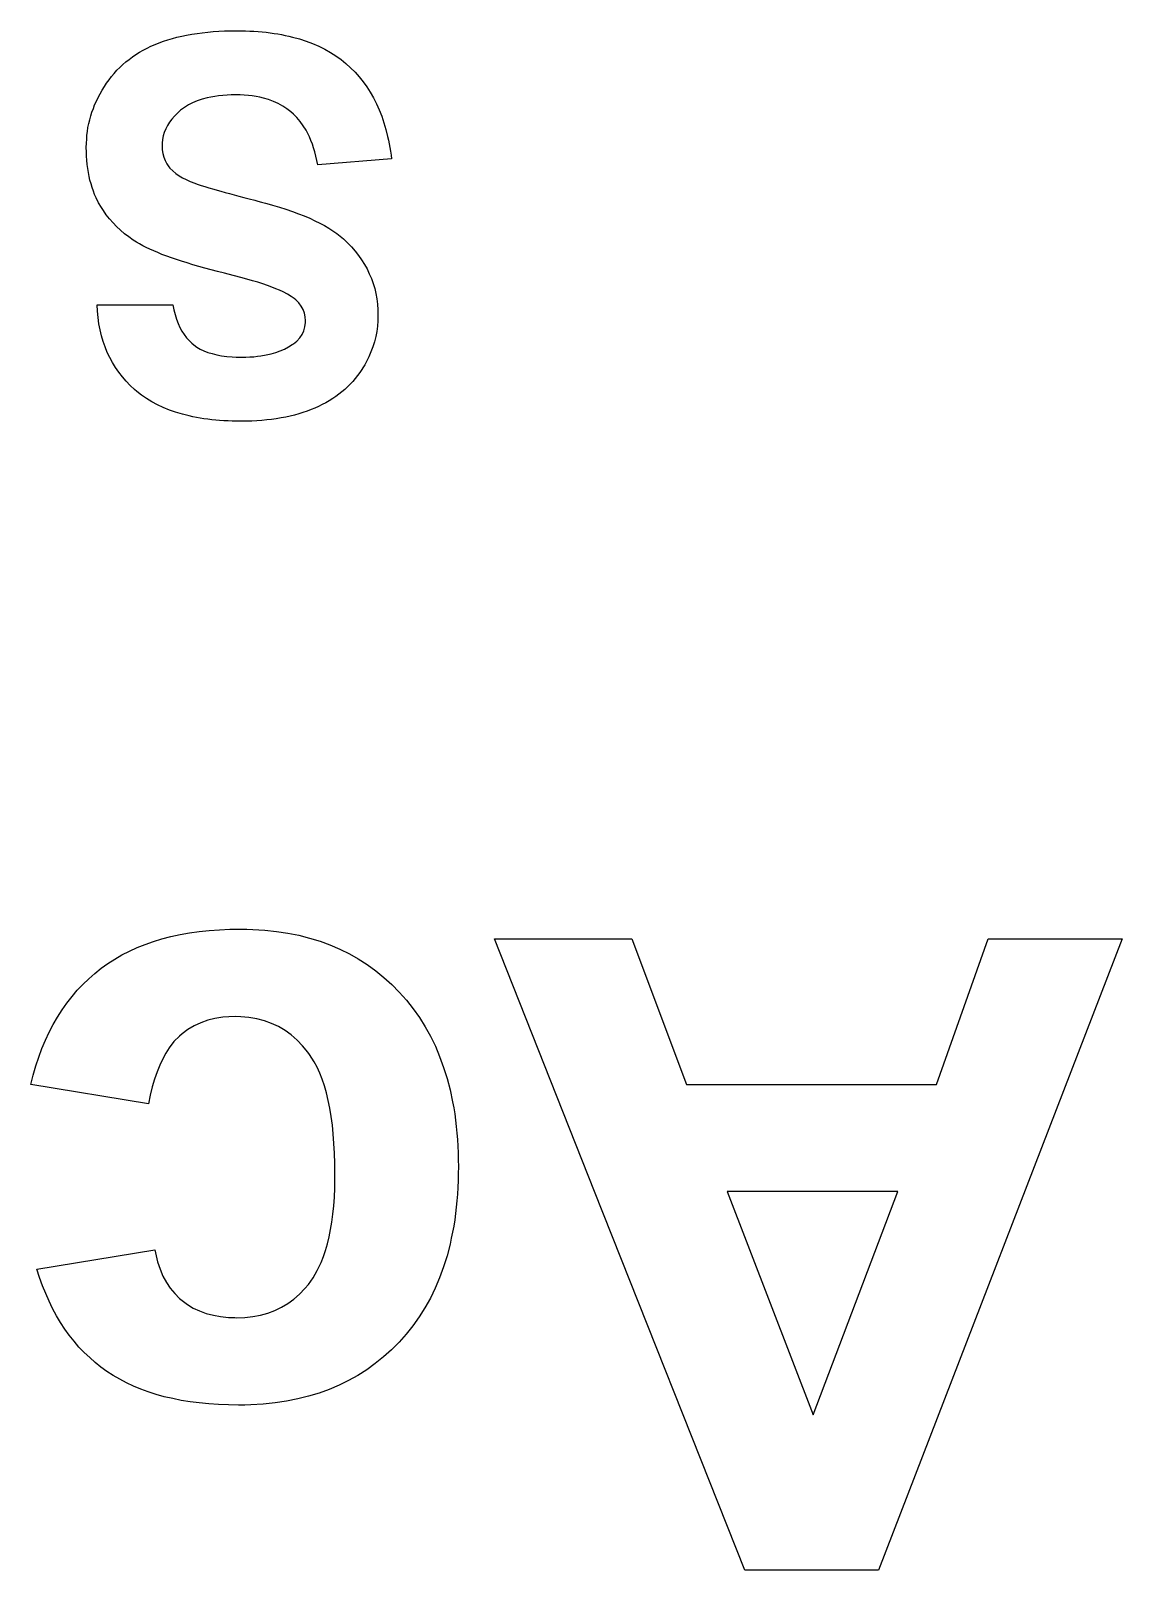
# Model space of a CAD drawing. Extents: x 132.5 to 157.1, y -74.2 to -51.1.
# Drawn here: x 152.68 to 157.07, y -74.2 to -68.01 of the extents above; entities that cross this region are included whole.
import ezdxf

# ---------------------------------------------------------------- set-up
doc = ezdxf.new("R2010")
doc.units = 0
doc.layers.add('BLACK', color=7, linetype='CONTINUOUS')

msp = doc.modelspace()

# ---------------------------------------------------------------- linework, layer by layer
at = {"layer": 'BLACK', "linetype": 'CONTINUOUS'}
for p, q in [((153.165, -68.0715), (153.182, -68.0644)), ((153.182, -68.0644), (153.198, -68.0577)), ((153.198, -68.0577), (153.216, -68.0514)), ((153.216, -68.0514), (153.233, -68.0456)), ((153.233, -68.0456), (153.252, -68.0402)), ((153.252, -68.0402), (153.27, -68.0352)), ((153.27, -68.0352), (153.29, -68.0307)), ((153.29, -68.0307), (153.309, -68.0266)), ((153.309, -68.0266), (153.33, -68.0229)), ((153.33, -68.0229), (153.351, -68.0196)), ((153.351, -68.0196), (153.372, -68.0168)), ((153.372, -68.0168), (153.394, -68.0145)), ((153.394, -68.0145), (153.416, -68.0125)), ((153.416, -68.0125), (153.439, -68.011)), ((153.439, -68.011), (153.462, -68.0099)), ((153.462, -68.0099), (153.486, -68.0093)), ((153.486, -68.0093), (153.51, -68.0091)), ((153.51, -68.0091), (153.528, -68.0092)), ((153.528, -68.0092), (153.546, -68.0096)), ((153.546, -68.0096), (153.563, -68.0102)), ((153.563, -68.0102), (153.58, -68.0111)), ((153.58, -68.0111), (153.597, -68.0123)), ((153.597, -68.0123), (153.613, -68.0137)), ((153.613, -68.0137), (153.629, -68.0153)), ((153.629, -68.0153), (153.645, -68.0173)), ((153.645, -68.0173), (153.661, -68.0195)), ((153.661, -68.0195), (153.676, -68.0219)), ((153.676, -68.0219), (153.691, -68.0246)), ((153.691, -68.0246), (153.706, -68.0275)), ((153.706, -68.0275), (153.721, -68.0308)), ((153.721, -68.0308), (153.735, -68.0342)), ((153.735, -68.0342), (153.763, -68.0419)), ((153.763, -68.0419), (153.79, -68.0507)), ((153.79, -68.0507), (153.816, -68.0604)), ((153.816, -68.0604), (153.841, -68.0712)), ((153.065, -68.1343), (153.078, -68.124)), ((153.078, -68.124), (153.091, -68.1141)), ((153.091, -68.1141), (153.105, -68.1047)), ((153.105, -68.1047), (153.119, -68.0957)), ((153.119, -68.0957), (153.134, -68.0872)), ((153.134, -68.0872), (153.15, -68.0791)), ((153.15, -68.0791), (153.165, -68.0715)), ((153.841, -68.0712), (153.865, -68.083)), ((153.865, -68.083), (153.888, -68.0959)), ((153.888, -68.0959), (153.91, -68.1098)), ((153.91, -68.1098), (153.931, -68.1247)), ((153.931, -68.1247), (153.95, -68.1406)), ((153.007, -68.193), (153.017, -68.1803)), ((153.017, -68.1803), (153.028, -68.1681)), ((153.028, -68.1681), (153.04, -68.1564)), ((153.04, -68.1564), (153.052, -68.1452)), ((153.052, -68.1452), (153.065, -68.1343)), ((153.95, -68.1406), (153.969, -68.1575)), ((153.969, -68.1575), (153.987, -68.1754)), ((153.987, -68.1754), (154.003, -68.1943)), ((152.961, -68.2624), (152.969, -68.2479)), ((152.969, -68.2479), (152.978, -68.2336)), ((152.978, -68.2336), (152.987, -68.2196)), ((152.987, -68.2196), (152.997, -68.2061)), ((152.997, -68.2061), (153.007, -68.193)), ((154.003, -68.1943), (154.019, -68.2141)), ((154.019, -68.2141), (154.034, -68.2348)), ((154.034, -68.2348), (154.048, -68.2564)), ((152.934, -68.3214), (152.939, -68.3065)), ((152.939, -68.3065), (152.946, -68.2916)), ((152.946, -68.2916), (152.953, -68.2769)), ((152.953, -68.2769), (152.961, -68.2624)), ((153.316, -68.3074), (153.3, -68.3172)), ((153.333, -68.2986), (153.316, -68.3074)), ((153.352, -68.2909), (153.333, -68.2986)), ((153.371, -68.2842), (153.352, -68.2909)), ((153.392, -68.2787), (153.371, -68.2842)), ((153.407, -68.2756), (153.392, -68.2787)), ((153.422, -68.2729), (153.407, -68.2756)), ((153.438, -68.2708), (153.422, -68.2729)), ((153.455, -68.2691), (153.438, -68.2708)), ((153.472, -68.2679), (153.455, -68.2691)), ((153.489, -68.2672), (153.472, -68.2679)), ((153.507, -68.267), (153.489, -68.2672)), ((153.524, -68.2672), (153.507, -68.267)), ((153.541, -68.268), (153.524, -68.2672)), ((153.558, -68.2694), (153.541, -68.268)), ((153.573, -68.2712), (153.558, -68.2694)), ((153.589, -68.2736), (153.573, -68.2712)), ((153.604, -68.2766), (153.589, -68.2736)), ((153.618, -68.28), (153.604, -68.2766)), ((153.639, -68.2862), (153.618, -68.28)), ((153.659, -68.2936), (153.639, -68.2862)), ((153.678, -68.3022), (153.659, -68.2936)), ((153.696, -68.312), (153.678, -68.3022)), ((153.713, -68.3229), (153.696, -68.312)), ((154.048, -68.2564), (154.061, -68.2791)), ((154.061, -68.2791), (154.073, -68.3026)), ((154.073, -68.3026), (154.084, -68.3271)), ((152.916, -68.3825), (152.919, -68.367)), ((152.919, -68.367), (152.923, -68.3517)), ((152.923, -68.3517), (152.928, -68.3365)), ((152.928, -68.3365), (152.934, -68.3214)), ((153.249, -68.3644), (153.24, -68.3772)), ((153.26, -68.352), (153.249, -68.3644)), ((153.272, -68.3399), (153.26, -68.352)), ((153.285, -68.3282), (153.272, -68.3399)), ((153.3, -68.3172), (153.285, -68.3282)), ((153.729, -68.3351), (153.713, -68.3229)), ((153.739, -68.3439), (153.729, -68.3351)), ((153.753, -68.3583), (153.739, -68.3439)), ((153.766, -68.374), (153.753, -68.3583)), ((153.778, -68.3911), (153.766, -68.374)), ((154.084, -68.3271), (154.094, -68.3525)), ((154.094, -68.3525), (154.103, -68.3789)), ((152.907, -68.4457), (152.908, -68.4297)), ((152.908, -68.4297), (152.91, -68.4138)), ((152.91, -68.4138), (152.912, -68.3981)), ((152.912, -68.3981), (152.916, -68.3825)), ((153.215, -68.432), (153.212, -68.4466)), ((153.219, -68.4178), (153.215, -68.432)), ((153.225, -68.4039), (153.219, -68.4178)), ((153.232, -68.3904), (153.225, -68.4039)), ((153.24, -68.3772), (153.232, -68.3904)), ((153.79, -68.4095), (153.778, -68.3911)), ((153.797, -68.4225), (153.79, -68.4095)), ((153.803, -68.4361), (153.797, -68.4225)), ((153.809, -68.4503), (153.803, -68.4361)), ((154.103, -68.3789), (154.111, -68.4062)), ((154.111, -68.4062), (154.118, -68.4345)), ((154.118, -68.4345), (154.121, -68.449)), ((152.905, -68.478), (152.906, -68.4618)), ((152.906, -68.4958), (152.905, -68.478)), ((152.906, -68.4618), (152.907, -68.4457)), ((152.906, -68.5132), (152.906, -68.4958)), ((153.212, -68.4466), (153.211, -68.4616)), ((153.211, -68.4616), (153.211, -68.4718)), ((153.211, -68.4718), (153.211, -68.4879)), ((153.211, -68.4879), (153.214, -68.5032)), ((153.815, -68.4652), (153.809, -68.4503)), ((153.82, -68.4806), (153.815, -68.4652)), ((153.825, -68.4966), (153.82, -68.4806)), ((153.829, -68.5133), (153.825, -68.4966)), ((154.121, -68.449), (154.124, -68.4637)), ((154.124, -68.4637), (154.127, -68.4786)), ((154.127, -68.4786), (154.13, -68.4938)), ((154.13, -68.4938), (154.132, -68.5092)), ((152.908, -68.5302), (152.906, -68.5132)), ((152.909, -68.5469), (152.908, -68.5302)), ((152.911, -68.5633), (152.909, -68.5469)), ((153.214, -68.5032), (153.217, -68.5178)), ((153.217, -68.5178), (153.223, -68.5316)), ((153.223, -68.5316), (153.23, -68.5446)), ((153.23, -68.5446), (153.238, -68.5568)), ((153.238, -68.5568), (153.242, -68.5615)), ((153.242, -68.5615), (153.253, -68.5729)), ((153.833, -68.5305), (153.829, -68.5133)), ((153.837, -68.5483), (153.833, -68.5305)), ((154.134, -68.5249), (153.837, -68.5483)), ((154.132, -68.5092), (154.134, -68.5249)), ((152.914, -68.5793), (152.911, -68.5633)), ((152.917, -68.5949), (152.914, -68.5793)), ((152.92, -68.6102), (152.917, -68.5949)), ((152.925, -68.6251), (152.92, -68.6102)), ((153.253, -68.5729), (153.266, -68.5837)), ((153.266, -68.5837), (153.279, -68.5921)), ((153.279, -68.5921), (153.292, -68.6001)), ((153.292, -68.6001), (153.307, -68.6079)), ((153.307, -68.6079), (153.324, -68.6154)), ((153.324, -68.6154), (153.342, -68.6225)), ((153.342, -68.6225), (153.352, -68.626)), ((152.929, -68.6396), (152.925, -68.6251)), ((152.934, -68.6538), (152.929, -68.6396)), ((152.939, -68.6677), (152.934, -68.6538)), ((152.945, -68.6811), (152.939, -68.6677)), ((152.955, -68.7007), (152.945, -68.6811)), ((153.352, -68.626), (153.367, -68.6312)), ((153.367, -68.6312), (153.382, -68.6358)), ((153.382, -68.6358), (153.399, -68.6409)), ((153.399, -68.6409), (153.418, -68.6464)), ((153.418, -68.6464), (153.432, -68.6505)), ((153.432, -68.6505), (153.447, -68.6547)), ((153.447, -68.6547), (153.464, -68.6592)), ((153.464, -68.6592), (153.481, -68.664)), ((153.481, -68.664), (153.5, -68.6689)), ((153.5, -68.6689), (153.519, -68.6741)), ((153.519, -68.6741), (153.54, -68.6795)), ((153.54, -68.6795), (153.561, -68.6852)), ((153.561, -68.6852), (153.584, -68.6911)), ((152.966, -68.7194), (152.955, -68.7007)), ((152.974, -68.7315), (152.966, -68.7194)), ((152.986, -68.749), (152.974, -68.7315)), ((153.584, -68.6911), (153.596, -68.6942)), ((153.596, -68.6942), (153.611, -68.6981)), ((153.611, -68.6981), (153.626, -68.7021)), ((153.626, -68.7021), (153.641, -68.7061)), ((153.641, -68.7061), (153.655, -68.7102)), ((153.655, -68.7102), (153.683, -68.7186)), ((153.683, -68.7186), (153.709, -68.7272)), ((153.709, -68.7272), (153.735, -68.736)), ((153.735, -68.736), (153.759, -68.745)), ((153.759, -68.745), (153.782, -68.7542)), ((152.999, -68.7658), (152.986, -68.749)), ((153.013, -68.7818), (152.999, -68.7658)), ((153.027, -68.7971), (153.013, -68.7818)), ((153.043, -68.8117), (153.027, -68.7971)), ((153.782, -68.7542), (153.805, -68.7636)), ((153.805, -68.7636), (153.825, -68.7732)), ((153.825, -68.7732), (153.845, -68.7831)), ((153.845, -68.7831), (153.864, -68.7931)), ((153.864, -68.7931), (153.881, -68.8034)), ((153.881, -68.8034), (153.898, -68.8139)), ((153.059, -68.8255), (153.043, -68.8117)), ((153.076, -68.8387), (153.059, -68.8255)), ((153.094, -68.8511), (153.076, -68.8387)), ((153.107, -68.8589), (153.094, -68.8511)), ((153.119, -68.8665), (153.107, -68.8589)), ((153.133, -68.8737), (153.119, -68.8665)), ((153.898, -68.8139), (153.913, -68.8245)), ((153.913, -68.8245), (153.927, -68.8354)), ((153.927, -68.8354), (153.94, -68.8466)), ((153.94, -68.8466), (153.957, -68.8625)), ((153.957, -68.8625), (153.973, -68.8789)), ((153.146, -68.8807), (153.133, -68.8737)), ((153.161, -68.8877), (153.146, -68.8807)), ((153.177, -68.8948), (153.161, -68.8877)), ((153.193, -68.9017), (153.177, -68.8948)), ((153.21, -68.9087), (153.193, -68.9017)), ((153.229, -68.9157), (153.21, -68.9087)), ((153.248, -68.9226), (153.229, -68.9157)), ((153.268, -68.9295), (153.248, -68.9226)), ((153.289, -68.9364), (153.268, -68.9295)), ((153.973, -68.8789), (153.987, -68.8958)), ((153.987, -68.8958), (154.001, -68.913)), ((154.001, -68.913), (154.013, -68.9307)), ((154.013, -68.9307), (154.025, -68.9489)), ((153.311, -68.9433), (153.289, -68.9364)), ((153.334, -68.9502), (153.311, -68.9433)), ((153.358, -68.9571), (153.334, -68.9502)), ((153.382, -68.9639), (153.358, -68.9571)), ((153.408, -68.9707), (153.382, -68.9639)), ((153.434, -68.9775), (153.408, -68.9707)), ((153.462, -68.9843), (153.434, -68.9775)), ((153.476, -68.9877), (153.462, -68.9843)), ((153.502, -68.9945), (153.476, -68.9877)), ((153.527, -69.0012), (153.502, -68.9945)), ((154.025, -68.9489), (154.035, -68.9674)), ((154.035, -68.9674), (154.044, -68.9864)), ((154.044, -68.9864), (154.053, -69.0058)), ((153.551, -69.0079), (153.527, -69.0012)), ((153.574, -69.0145), (153.551, -69.0079)), ((153.595, -69.021), (153.574, -69.0145)), ((153.616, -69.0275), (153.595, -69.021)), ((153.634, -69.034), (153.616, -69.0275)), ((153.652, -69.0403), (153.634, -69.034)), ((153.668, -69.0467), (153.652, -69.0403)), ((153.683, -69.053), (153.668, -69.0467)), ((153.697, -69.0592), (153.683, -69.053)), ((154.053, -69.0058), (154.06, -69.0257)), ((154.06, -69.0257), (154.066, -69.046)), ((154.066, -69.046), (154.071, -69.0667)), ((152.95, -69.1374), (152.949, -69.1111)), ((152.949, -69.1111), (153.254, -69.1111)), ((153.254, -69.1111), (153.258, -69.1316)), ((153.715, -69.0684), (153.697, -69.0592)), ((153.73, -69.0775), (153.715, -69.0684)), ((153.742, -69.0865), (153.73, -69.0775)), ((153.748, -69.0913), (153.742, -69.0865)), ((153.76, -69.1036), (153.748, -69.0913)), ((153.77, -69.1167), (153.76, -69.1036)), ((153.778, -69.1305), (153.77, -69.1167)), ((154.071, -69.0667), (154.074, -69.0879)), ((154.074, -69.0879), (154.077, -69.1095)), ((154.077, -69.1095), (154.079, -69.1315)), ((152.953, -69.163), (152.95, -69.1374)), ((152.956, -69.188), (152.953, -69.163)), ((153.258, -69.1316), (153.263, -69.151)), ((153.263, -69.151), (153.268, -69.1693)), ((153.268, -69.1693), (153.275, -69.1865)), ((153.783, -69.145), (153.778, -69.1305)), ((153.786, -69.1603), (153.783, -69.145)), ((153.788, -69.1763), (153.786, -69.1603)), ((153.787, -69.1834), (153.788, -69.1763)), ((154.079, -69.1757), (154.077, -69.1971)), ((154.079, -69.1315), (154.079, -69.1539)), ((154.079, -69.1539), (154.079, -69.1757)), ((152.961, -69.2124), (152.956, -69.188)), ((152.967, -69.236), (152.961, -69.2124)), ((152.973, -69.259), (152.967, -69.236)), ((153.275, -69.1865), (153.282, -69.2026)), ((153.282, -69.2026), (153.29, -69.2176)), ((153.29, -69.2176), (153.299, -69.2314)), ((153.299, -69.2314), (153.308, -69.2441)), ((153.765, -69.2448), (153.774, -69.2312)), ((153.774, -69.2312), (153.781, -69.2164)), ((153.781, -69.2164), (153.785, -69.2005)), ((153.785, -69.2005), (153.787, -69.1834)), ((154.07, -69.2392), (154.065, -69.2599)), ((154.074, -69.2183), (154.07, -69.2392)), ((154.077, -69.1971), (154.074, -69.2183)), ((152.981, -69.2813), (152.973, -69.259)), ((152.99, -69.303), (152.981, -69.2813)), ((153, -69.3239), (152.99, -69.303)), ((153.308, -69.2441), (153.319, -69.2558)), ((153.319, -69.2558), (153.33, -69.2663)), ((153.33, -69.2663), (153.338, -69.2726)), ((153.338, -69.2726), (153.35, -69.2815)), ((153.35, -69.2815), (153.364, -69.2895)), ((153.364, -69.2895), (153.379, -69.2966)), ((153.379, -69.2966), (153.395, -69.3028)), ((153.395, -69.3028), (153.412, -69.3081)), ((153.649, -69.3087), (153.668, -69.3032)), ((153.668, -69.3032), (153.686, -69.2968)), ((153.686, -69.2968), (153.703, -69.2895)), ((153.703, -69.2895), (153.719, -69.2811)), ((153.719, -69.2811), (153.734, -69.2719)), ((153.734, -69.2719), (153.739, -69.2686)), ((153.739, -69.2686), (153.753, -69.2573)), ((153.753, -69.2573), (153.765, -69.2448)), ((154.051, -69.3004), (154.043, -69.3202)), ((154.059, -69.2803), (154.051, -69.3004)), ((154.065, -69.2599), (154.059, -69.2803)), ((153.011, -69.3443), (153, -69.3239)), ((153.023, -69.3639), (153.011, -69.3443)), ((153.036, -69.3829), (153.023, -69.3639)), ((153.412, -69.3081), (153.431, -69.3126)), ((153.431, -69.3126), (153.45, -69.3163)), ((153.45, -69.3163), (153.471, -69.319)), ((153.471, -69.319), (153.492, -69.3209)), ((153.492, -69.3209), (153.508, -69.3217)), ((153.508, -69.3217), (153.523, -69.3221)), ((153.523, -69.3221), (153.531, -69.3221)), ((153.531, -69.3221), (153.547, -69.3219)), ((153.547, -69.3219), (153.563, -69.3213)), ((153.563, -69.3213), (153.579, -69.3202)), ((153.579, -69.3202), (153.594, -69.3188)), ((153.594, -69.3188), (153.608, -69.3169)), ((153.608, -69.3169), (153.629, -69.3133)), ((153.629, -69.3133), (153.649, -69.3087)), ((154.018, -69.3656), (154.014, -69.3719)), ((154.026, -69.3528), (154.018, -69.3656)), ((154.033, -69.3398), (154.026, -69.3528)), ((154.043, -69.3202), (154.033, -69.3398)), ((153.051, -69.4012), (153.036, -69.3829)), ((153.066, -69.4189), (153.051, -69.4012)), ((153.082, -69.4358), (153.066, -69.4189)), ((153.978, -69.4198), (153.967, -69.4308)), ((153.987, -69.4084), (153.978, -69.4198)), ((153.997, -69.3966), (153.987, -69.4084)), ((154.006, -69.3845), (153.997, -69.3966)), ((154.014, -69.3719), (154.006, -69.3845)), ((153.1, -69.4522), (153.082, -69.4358)), ((153.109, -69.46), (153.1, -69.4522)), ((153.128, -69.475), (153.109, -69.46)), ((153.148, -69.489), (153.128, -69.475)), ((153.169, -69.502), (153.148, -69.489)), ((153.897, -69.4889), (153.883, -69.4973)), ((153.91, -69.4802), (153.897, -69.4889)), ((153.922, -69.4711), (153.91, -69.4802)), ((153.934, -69.4616), (153.922, -69.4711)), ((153.946, -69.4517), (153.934, -69.4616)), ((153.957, -69.4415), (153.946, -69.4517)), ((153.967, -69.4308), (153.957, -69.4415)), ((153.192, -69.514), (153.169, -69.502)), ((153.215, -69.525), (153.192, -69.514)), ((153.24, -69.5349), (153.215, -69.525)), ((153.265, -69.5439), (153.24, -69.5349)), ((153.292, -69.5519), (153.265, -69.5439)), ((153.32, -69.5589), (153.292, -69.5519)), ((153.76, -69.5501), (153.743, -69.5549)), ((153.777, -69.545), (153.76, -69.5501)), ((153.794, -69.5393), (153.777, -69.545)), ((153.81, -69.5333), (153.794, -69.5393)), ((153.825, -69.5269), (153.81, -69.5333)), ((153.84, -69.5201), (153.825, -69.5269)), ((153.855, -69.5129), (153.84, -69.5201)), ((153.869, -69.5053), (153.855, -69.5129)), ((153.883, -69.4973), (153.869, -69.5053)), ((153.334, -69.562), (153.32, -69.5589)), ((153.349, -69.5649), (153.334, -69.562)), ((153.364, -69.5675), (153.349, -69.5649)), ((153.379, -69.5699), (153.364, -69.5675)), ((153.394, -69.572), (153.379, -69.5699)), ((153.41, -69.5739), (153.394, -69.572)), ((153.426, -69.5755), (153.41, -69.5739)), ((153.442, -69.5769), (153.426, -69.5755)), ((153.459, -69.578), (153.442, -69.5769)), ((153.476, -69.5789), (153.459, -69.578)), ((153.493, -69.5795), (153.476, -69.5789)), ((153.51, -69.5799), (153.493, -69.5795)), ((153.528, -69.58), (153.51, -69.5799)), ((153.549, -69.5798), (153.528, -69.58)), ((153.571, -69.5792), (153.549, -69.5798)), ((153.591, -69.5782), (153.571, -69.5792)), ((153.612, -69.5767), (153.591, -69.5782)), ((153.632, -69.5748), (153.612, -69.5767)), ((153.651, -69.5726), (153.632, -69.5748)), ((153.67, -69.5699), (153.651, -69.5726)), ((153.689, -69.5667), (153.67, -69.5699)), ((153.708, -69.5632), (153.689, -69.5667)), ((153.726, -69.5593), (153.708, -69.5632)), ((153.743, -69.5549), (153.726, -69.5593)), ((153.21, -71.6628), (153.246, -71.6536)), ((153.246, -71.6536), (153.283, -71.6456)), ((153.283, -71.6456), (153.321, -71.6388)), ((153.321, -71.6388), (153.36, -71.6333)), ((153.36, -71.6333), (153.4, -71.629)), ((153.4, -71.629), (153.441, -71.6259)), ((153.441, -71.6259), (153.483, -71.624)), ((153.483, -71.624), (153.527, -71.6234)), ((153.527, -71.6234), (153.552, -71.6237)), ((153.552, -71.6237), (153.576, -71.6244)), ((153.576, -71.6244), (153.624, -71.6274)), ((153.624, -71.6274), (153.671, -71.6323)), ((153.671, -71.6323), (153.717, -71.6393)), ((153.717, -71.6393), (153.761, -71.6482)), ((153.761, -71.6482), (153.804, -71.6591)), ((153.049, -71.7274), (153.079, -71.712)), ((153.079, -71.712), (153.11, -71.6979)), ((153.11, -71.6979), (153.142, -71.685)), ((153.142, -71.685), (153.176, -71.6733)), ((153.176, -71.6733), (153.21, -71.6628)), ((153.804, -71.6591), (153.846, -71.6719)), ((153.846, -71.6719), (153.886, -71.6868)), ((153.886, -71.6868), (153.926, -71.7036)), ((153.926, -71.7036), (153.964, -71.7224)), ((154.951, -72.6786), (154.548, -71.6625)), ((154.548, -71.6625), (155.1, -71.6625)), ((155.1, -71.6625), (155.32, -72.2487)), ((157.074, -71.6625), (156.093, -74.2026)), ((156.327, -72.2487), (156.535, -71.6625)), ((156.535, -71.6625), (157.074, -71.6625)), ((152.94, -71.8013), (152.965, -71.781)), ((152.965, -71.781), (152.992, -71.7619)), ((152.992, -71.7619), (153.02, -71.744)), ((153.02, -71.744), (153.049, -71.7274)), ((153.964, -71.7224), (154, -71.7432)), ((154, -71.7432), (154.036, -71.766)), ((154.036, -71.766), (154.07, -71.7907)), ((152.891, -71.8456), (152.915, -71.8229)), ((152.915, -71.8229), (152.94, -71.8013)), ((154.07, -71.7907), (154.103, -71.8174)), ((154.103, -71.8174), (154.135, -71.8461)), ((152.827, -71.9209), (152.848, -71.8946)), ((152.848, -71.8946), (152.869, -71.8695)), ((152.869, -71.8695), (152.891, -71.8456)), ((154.135, -71.8461), (154.165, -71.8768)), ((154.165, -71.8768), (154.194, -71.9093)), ((152.79, -71.977), (152.808, -71.9483)), ((152.808, -71.9483), (152.827, -71.9209)), ((154.194, -71.9093), (154.221, -71.9434)), ((154.221, -71.9434), (154.246, -71.9789)), ((152.756, -72.0378), (152.772, -72.0068)), ((152.772, -72.0068), (152.79, -71.977)), ((153.314, -72.0271), (153.291, -72.0444)), ((153.339, -72.0124), (153.314, -72.0271)), ((153.366, -72.0001), (153.339, -72.0124)), ((153.394, -71.9902), (153.366, -72.0001)), ((153.423, -71.9828), (153.394, -71.9902)), ((153.455, -71.9779), (153.423, -71.9828)), ((153.479, -71.9758), (153.455, -71.9779)), ((153.504, -71.9751), (153.479, -71.9758)), ((153.527, -71.9757), (153.504, -71.9751)), ((153.56, -71.9786), (153.527, -71.9757)), ((153.592, -71.9841), (153.56, -71.9786)), ((153.622, -71.992), (153.592, -71.9841)), ((153.651, -72.0025), (153.622, -71.992)), ((153.679, -72.0155), (153.651, -72.0025)), ((153.705, -72.0309), (153.679, -72.0155)), ((154.246, -71.9789), (154.269, -72.016)), ((154.269, -72.016), (154.29, -72.0545)), ((152.727, -72.1034), (152.741, -72.07)), ((152.741, -72.07), (152.756, -72.0378)), ((153.258, -72.0755), (153.239, -72.1007)), ((153.28, -72.0539), (153.258, -72.0755)), ((153.291, -72.0444), (153.28, -72.0539)), ((153.73, -72.0489), (153.705, -72.0309)), ((153.754, -72.0695), (153.73, -72.0489)), ((153.776, -72.0925), (153.754, -72.0695)), ((154.29, -72.0545), (154.31, -72.0946)), ((152.702, -72.1737), (152.714, -72.1379)), ((152.714, -72.1379), (152.727, -72.1034)), ((153.213, -72.1452), (153.201, -72.1705)), ((153.225, -72.122), (153.213, -72.1452)), ((153.239, -72.1007), (153.225, -72.122)), ((153.797, -72.118), (153.776, -72.0925)), ((153.804, -72.1272), (153.797, -72.118)), ((153.823, -72.1571), (153.804, -72.1272)), ((154.31, -72.0946), (154.327, -72.1362)), ((154.327, -72.1362), (154.343, -72.1794)), ((152.682, -72.2487), (152.692, -72.2106)), ((152.692, -72.2106), (152.702, -72.1737)), ((153.19, -72.1977), (153.18, -72.227)), ((153.201, -72.1705), (153.19, -72.1977)), ((153.834, -72.179), (153.823, -72.1571)), ((153.845, -72.2025), (153.834, -72.179)), ((153.855, -72.2276), (153.845, -72.2025)), ((154.343, -72.1794), (154.357, -72.224)), ((153.156, -72.3268), (152.682, -72.2487)), ((153.171, -72.2583), (153.163, -72.2916)), ((153.18, -72.227), (153.171, -72.2583)), ((153.864, -72.2542), (153.855, -72.2276)), ((153.872, -72.2825), (153.864, -72.2542)), ((154.357, -72.224), (154.369, -72.2702)), ((154.369, -72.2702), (154.379, -72.3179)), ((155.32, -72.2487), (156.327, -72.2487)), ((153.163, -72.2916), (153.156, -72.3268)), ((153.879, -72.3123), (153.872, -72.2825)), ((153.885, -72.3438), (153.879, -72.3123)), ((154.379, -72.3179), (154.384, -72.3423)), ((153.891, -72.3768), (153.885, -72.3438)), ((153.896, -72.4114), (153.891, -72.3768)), ((154.384, -72.3423), (154.388, -72.3671)), ((154.388, -72.3671), (154.391, -72.3922)), ((154.391, -72.3922), (154.394, -72.4178)), ((153.899, -72.4476), (153.896, -72.4114)), ((153.902, -72.4854), (153.899, -72.4476)), ((154.394, -72.4178), (154.397, -72.4437)), ((154.397, -72.4437), (154.399, -72.47)), ((153.904, -72.5248), (153.902, -72.4854)), ((153.906, -72.5658), (153.904, -72.5248)), ((154.399, -72.47), (154.4, -72.4967)), ((154.4, -72.4967), (154.402, -72.5238)), ((154.402, -72.5238), (154.402, -72.5512)), ((153.906, -72.6083), (153.906, -72.5658)), ((154.402, -72.5512), (154.403, -72.579)), ((154.403, -72.579), (154.402, -72.6072)), ((153.905, -72.6653), (153.906, -72.6277)), ((153.906, -72.6277), (153.906, -72.6083)), ((154.402, -72.6349), (154.4, -72.6623)), ((154.402, -72.6072), (154.402, -72.6349)), ((153.901, -72.7363), (153.904, -72.7015)), ((153.904, -72.7015), (153.905, -72.6653)), ((154.399, -72.6893), (154.397, -72.7159)), ((154.4, -72.6623), (154.399, -72.6893)), ((155.556, -74.2026), (154.951, -72.6786)), ((156.171, -72.6786), (155.484, -72.6786)), ((155.484, -72.6786), (155.831, -73.5774)), ((155.831, -73.5774), (156.171, -72.6786)), ((153.893, -72.8017), (153.898, -72.7697)), ((153.898, -72.7697), (153.901, -72.7363)), ((154.391, -72.7679), (154.388, -72.7933)), ((154.394, -72.7421), (154.391, -72.7679)), ((154.397, -72.7159), (154.394, -72.7421)), ((153.883, -72.8615), (153.888, -72.8323)), ((153.888, -72.8323), (153.893, -72.8017)), ((154.384, -72.8183), (154.379, -72.843)), ((154.388, -72.7933), (154.384, -72.8183)), ((153.868, -72.9158), (153.876, -72.8894)), ((153.876, -72.8894), (153.883, -72.8615)), ((154.369, -72.891), (154.357, -72.9375)), ((154.374, -72.8672), (154.369, -72.891)), ((154.379, -72.843), (154.374, -72.8672)), ((152.706, -72.9912), (153.181, -72.913)), ((153.181, -72.913), (153.186, -72.938)), ((153.186, -72.938), (153.192, -72.9617)), ((153.851, -72.9644), (153.86, -72.9408)), ((153.86, -72.9408), (153.868, -72.9158)), ((154.357, -72.9375), (154.343, -72.9825)), ((152.717, -73.0252), (152.706, -72.9912)), ((153.192, -72.9617), (153.202, -72.9915)), ((153.202, -72.9915), (153.214, -73.0192)), ((153.214, -73.0192), (153.228, -73.0448)), ((153.818, -73.0269), (153.835, -72.9973)), ((153.835, -72.9973), (153.851, -72.9644)), ((154.343, -72.9825), (154.327, -73.0258)), ((152.729, -73.0581), (152.717, -73.0252)), ((152.742, -73.0899), (152.729, -73.0581)), ((153.228, -73.0448), (153.243, -73.0682)), ((153.243, -73.0682), (153.261, -73.0895)), ((153.763, -73.0918), (153.785, -73.0696)), ((153.785, -73.0696), (153.799, -73.0535)), ((153.799, -73.0535), (153.818, -73.0269)), ((154.309, -73.0677), (154.29, -73.1079)), ((154.327, -73.0258), (154.309, -73.0677)), ((152.756, -73.1206), (152.742, -73.0899)), ((152.77, -73.1502), (152.756, -73.1206)), ((153.261, -73.0895), (153.28, -73.1088)), ((153.28, -73.1088), (153.291, -73.1176)), ((153.291, -73.1176), (153.313, -73.1337)), ((153.313, -73.1337), (153.336, -73.1478)), ((153.664, -73.1573), (153.691, -73.1445)), ((153.691, -73.1445), (153.716, -73.1292)), ((153.716, -73.1292), (153.74, -73.1117)), ((153.74, -73.1117), (153.763, -73.0918)), ((154.29, -73.1079), (154.268, -73.1465)), ((152.786, -73.1787), (152.77, -73.1502)), ((152.802, -73.2061), (152.786, -73.1787)), ((152.819, -73.2324), (152.802, -73.2061)), ((153.336, -73.1478), (153.361, -73.1596)), ((153.361, -73.1596), (153.388, -73.1693)), ((153.388, -73.1693), (153.417, -73.1769)), ((153.417, -73.1769), (153.446, -73.1823)), ((153.446, -73.1823), (153.478, -73.1855)), ((153.478, -73.1855), (153.503, -73.1865)), ((153.503, -73.1865), (153.511, -73.1866)), ((153.511, -73.1866), (153.544, -73.1854)), ((153.544, -73.1854), (153.576, -73.1819)), ((153.576, -73.1819), (153.607, -73.176)), ((153.607, -73.176), (153.636, -73.1679)), ((153.636, -73.1679), (153.664, -73.1573)), ((154.245, -73.1836), (154.22, -73.2192)), ((154.268, -73.1465), (154.245, -73.1836)), ((152.837, -73.2575), (152.819, -73.2324)), ((152.856, -73.2816), (152.837, -73.2575)), ((154.193, -73.2531), (154.164, -73.2855)), ((154.22, -73.2192), (154.193, -73.2531)), ((152.876, -73.3046), (152.856, -73.2816)), ((152.897, -73.3264), (152.876, -73.3046)), ((152.919, -73.3471), (152.897, -73.3264)), ((154.133, -73.3161), (154.101, -73.3447)), ((154.164, -73.2855), (154.133, -73.3161)), ((152.941, -73.3668), (152.919, -73.3471)), ((152.964, -73.3853), (152.941, -73.3668)), ((152.988, -73.4027), (152.964, -73.3853)), ((154.068, -73.3714), (154.034, -73.3961)), ((154.101, -73.3447), (154.068, -73.3714)), ((153.013, -73.4191), (152.988, -73.4027)), ((153.04, -73.4345), (153.013, -73.4191)), ((153.067, -73.4488), (153.04, -73.4345)), ((153.095, -73.462), (153.067, -73.4488)), ((153.961, -73.4395), (153.923, -73.4583)), ((153.998, -73.4188), (153.961, -73.4395)), ((154.034, -73.3961), (153.998, -73.4188)), ((153.125, -73.4742), (153.095, -73.462)), ((153.155, -73.4853), (153.125, -73.4742)), ((153.186, -73.4954), (153.155, -73.4853)), ((153.219, -73.5044), (153.186, -73.4954)), ((153.253, -73.5123), (153.219, -73.5044)), ((153.287, -73.5192), (153.253, -73.5123)), ((153.756, -73.5136), (153.711, -73.5225)), ((153.8, -73.5027), (153.756, -73.5136)), ((153.842, -73.4899), (153.8, -73.5027)), ((153.883, -73.4751), (153.842, -73.4899)), ((153.923, -73.4583), (153.883, -73.4751)), ((153.323, -73.525), (153.287, -73.5192)), ((153.36, -73.5298), (153.323, -73.525)), ((153.398, -73.5335), (153.36, -73.5298)), ((153.437, -73.5362), (153.398, -73.5335)), ((153.477, -73.5378), (153.437, -73.5362)), ((153.518, -73.5383), (153.477, -73.5378)), ((153.543, -73.538), (153.518, -73.5383)), ((153.568, -73.5373), (153.543, -73.538)), ((153.617, -73.5343), (153.568, -73.5373)), ((153.665, -73.5294), (153.617, -73.5343)), ((153.711, -73.5225), (153.665, -73.5294)), ((156.093, -74.2026), (155.556, -74.2026))]:
    msp.add_line(p, q, dxfattribs=at)

doc.saveas('drawing.dxf')
